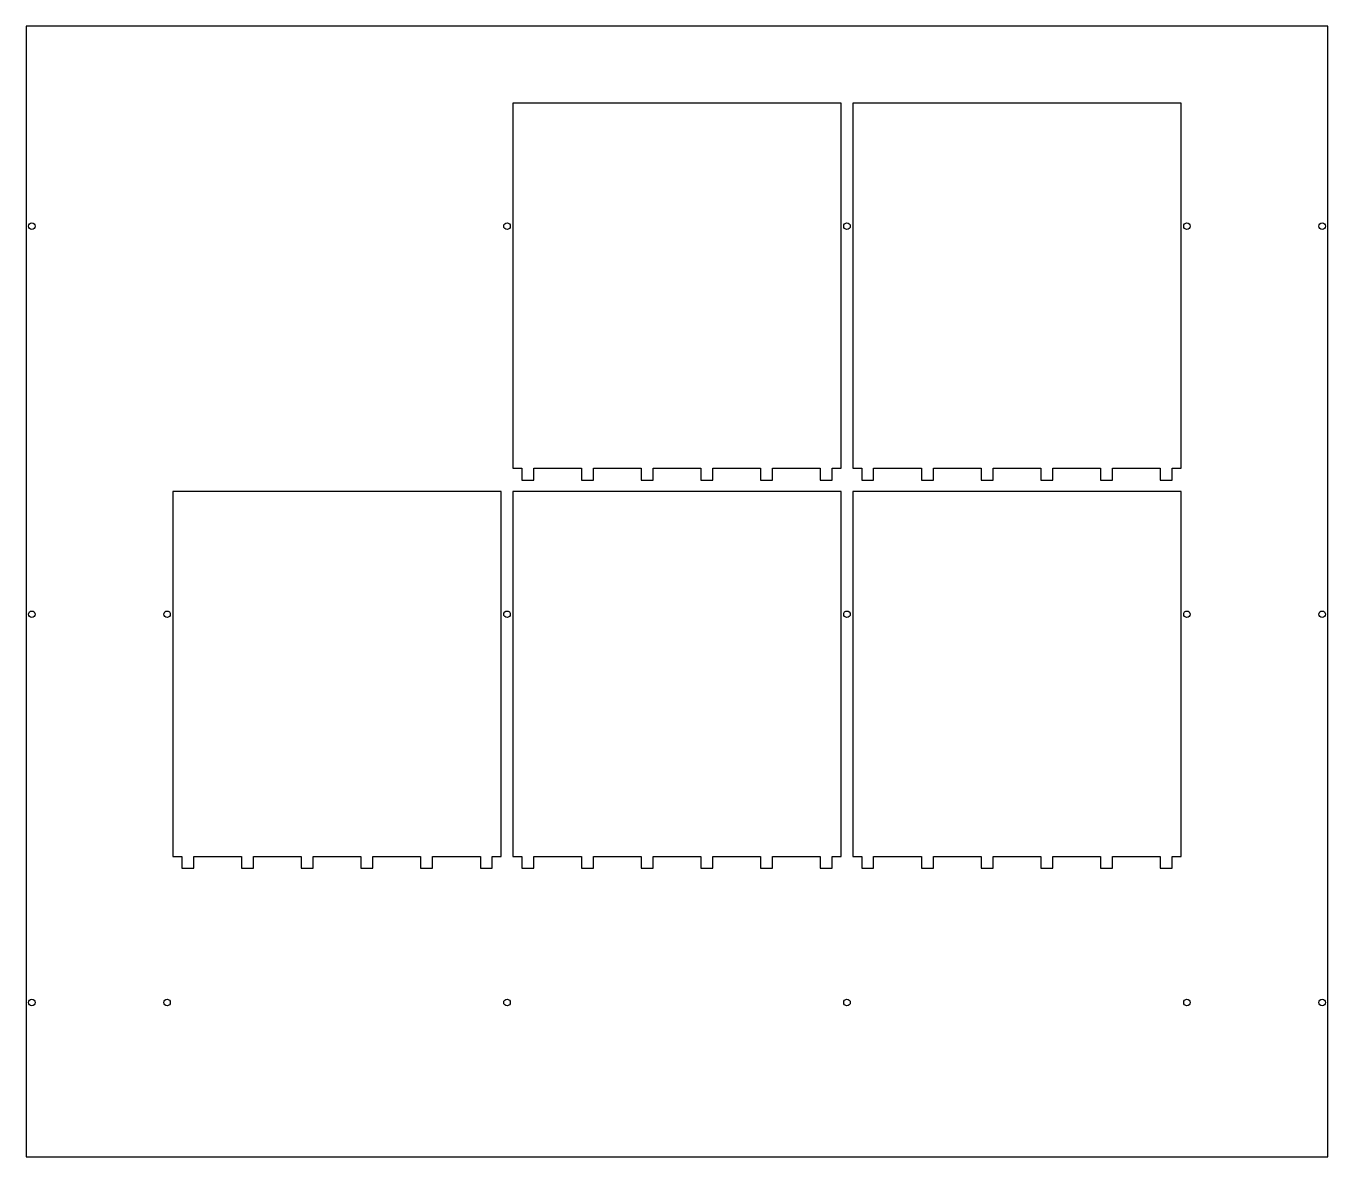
# Model space of a CAD drawing. Header units: millimetres. Extents: x 0 to 674, y 0 to 586.
import ezdxf

# ---------------------------------------------------------------- set-up
doc = ezdxf.new("R2010")
doc.units = ezdxf.units.MM

msp = doc.modelspace()

# ---------------------------------------------------------------- linework, layer by layer
at = {"color": 7, "linetype": 'Continuous', "lineweight": 25}
for p, q in [((674, 585.6), (0, 585.6)), ((0, 585.6), (0, 0)), ((674, 0), (674, 585.6)), ((252, 545.6), (252, 356.6)), ((422, 545.6), (252, 545.6)), ((422, 356.6), (422, 545.6)), ((428, 545.6), (428, 356.6)), ((598, 545.6), (428, 545.6)), ((598, 356.6), (598, 545.6)), ((252, 356.6), (256.65, 356.6)), ((256.65, 356.6), (256.65, 350.52)), ((256.65, 350.52), (262.8, 350.52)), ((262.8, 356.6), (287.56, 356.6)), ((262.8, 350.52), (262.8, 356.6)), ((287.56, 356.6), (287.56, 350.52)), ((287.56, 350.52), (293.71, 350.52)), ((293.71, 356.6), (318.47, 356.6)), ((293.71, 350.52), (293.71, 356.6)), ((318.47, 356.6), (318.47, 350.52)), ((318.47, 350.52), (324.62, 350.52)), ((324.62, 356.6), (349.38, 356.6)), ((324.62, 350.52), (324.62, 356.6)), ((349.38, 356.6), (349.38, 350.52)), ((349.38, 350.52), (355.53, 350.52)), ((355.53, 356.6), (380.29, 356.6)), ((355.53, 350.52), (355.53, 356.6)), ((380.29, 356.6), (380.29, 350.52)), ((380.29, 350.52), (386.44, 350.52)), ((386.44, 356.6), (411.2, 356.6)), ((386.44, 350.52), (386.44, 356.6)), ((411.2, 356.6), (411.2, 350.52)), ((411.2, 350.52), (417.35, 350.52)), ((417.35, 356.6), (422, 356.6)), ((417.35, 350.52), (417.35, 356.6)), ((428, 356.6), (432.65, 356.6)), ((432.65, 356.6), (432.65, 350.52)), ((432.65, 350.52), (438.8, 350.52)), ((438.8, 356.6), (463.56, 356.6)), ((438.8, 350.52), (438.8, 356.6)), ((463.56, 356.6), (463.56, 350.52)), ((463.56, 350.52), (469.71, 350.52)), ((469.71, 356.6), (494.47, 356.6)), ((469.71, 350.52), (469.71, 356.6)), ((494.47, 356.6), (494.47, 350.52)), ((494.47, 350.52), (500.62, 350.52)), ((500.62, 356.6), (525.38, 356.6)), ((500.62, 350.52), (500.62, 356.6)), ((525.38, 356.6), (525.38, 350.52)), ((525.38, 350.52), (531.53, 350.52)), ((531.53, 356.6), (556.29, 356.6)), ((531.53, 350.52), (531.53, 356.6)), ((556.29, 356.6), (556.29, 350.52)), ((556.29, 350.52), (562.44, 350.52)), ((562.44, 356.6), (587.2, 356.6)), ((562.44, 350.52), (562.44, 356.6)), ((587.2, 356.6), (587.2, 350.52)), ((587.2, 350.52), (593.35, 350.52)), ((593.35, 356.6), (598, 356.6)), ((593.35, 350.52), (593.35, 356.6)), ((76, 344.6), (76, 155.6)), ((246, 344.6), (76, 344.6)), ((246, 155.6), (246, 344.6)), ((252, 344.6), (252, 155.6)), ((422, 344.6), (252, 344.6)), ((422, 155.6), (422, 344.6)), ((428, 344.6), (428, 155.6)), ((598, 344.6), (428, 344.6)), ((598, 155.6), (598, 344.6)), ((76, 155.6), (80.65, 155.6)), ((80.65, 155.6), (80.65, 149.53)), ((86.8, 155.6), (111.56, 155.6)), ((86.8, 149.53), (86.8, 155.6)), ((111.56, 155.6), (111.56, 149.53)), ((117.71, 155.6), (142.47, 155.6)), ((117.71, 149.53), (117.71, 155.6)), ((142.47, 155.6), (142.47, 149.53)), ((148.62, 155.6), (173.38, 155.6)), ((148.62, 149.53), (148.62, 155.6)), ((173.38, 155.6), (173.38, 149.53)), ((179.53, 155.6), (204.29, 155.6)), ((179.53, 149.53), (179.53, 155.6)), ((204.29, 155.6), (204.29, 149.53)), ((210.44, 155.6), (235.2, 155.6)), ((210.44, 149.53), (210.44, 155.6)), ((235.2, 155.6), (235.2, 149.53)), ((241.35, 155.6), (246, 155.6)), ((241.35, 149.53), (241.35, 155.6)), ((252, 155.6), (256.65, 155.6)), ((256.65, 155.6), (256.65, 149.53)), ((262.8, 155.6), (287.56, 155.6)), ((262.8, 149.53), (262.8, 155.6)), ((287.56, 155.6), (287.56, 149.53)), ((293.71, 155.6), (318.47, 155.6)), ((293.71, 149.53), (293.71, 155.6)), ((318.47, 155.6), (318.47, 149.53)), ((324.62, 155.6), (349.38, 155.6)), ((324.62, 149.53), (324.62, 155.6)), ((349.38, 155.6), (349.38, 149.53)), ((355.53, 155.6), (380.29, 155.6)), ((355.53, 149.53), (355.53, 155.6)), ((380.29, 155.6), (380.29, 149.53)), ((386.44, 155.6), (411.2, 155.6)), ((386.44, 149.53), (386.44, 155.6)), ((411.2, 155.6), (411.2, 149.53)), ((417.35, 155.6), (422, 155.6)), ((417.35, 149.53), (417.35, 155.6)), ((428, 155.6), (432.65, 155.6)), ((432.65, 155.6), (432.65, 149.53)), ((438.8, 155.6), (463.56, 155.6)), ((438.8, 149.53), (438.8, 155.6)), ((463.56, 155.6), (463.56, 149.53)), ((469.71, 155.6), (494.47, 155.6)), ((469.71, 149.53), (469.71, 155.6)), ((494.47, 155.6), (494.47, 149.53)), ((500.62, 155.6), (525.38, 155.6)), ((500.62, 149.53), (500.62, 155.6)), ((525.38, 155.6), (525.38, 149.53)), ((531.53, 155.6), (556.29, 155.6)), ((531.53, 149.53), (531.53, 155.6)), ((556.29, 155.6), (556.29, 149.53)), ((562.44, 155.6), (587.2, 155.6)), ((562.44, 149.53), (562.44, 155.6)), ((587.2, 155.6), (587.2, 149.53)), ((593.35, 155.6), (598, 155.6)), ((593.35, 149.53), (593.35, 155.6)), ((80.65, 149.53), (86.8, 149.53)), ((111.56, 149.53), (117.71, 149.53)), ((142.47, 149.53), (148.62, 149.53)), ((173.38, 149.53), (179.53, 149.53)), ((204.29, 149.53), (210.44, 149.53)), ((235.2, 149.53), (241.35, 149.53)), ((256.65, 149.53), (262.8, 149.53)), ((287.56, 149.53), (293.71, 149.53)), ((318.47, 149.53), (324.62, 149.53)), ((349.38, 149.53), (355.53, 149.53)), ((380.29, 149.53), (386.44, 149.53)), ((411.2, 149.53), (417.35, 149.53)), ((432.65, 149.53), (438.8, 149.53)), ((463.56, 149.53), (469.71, 149.53)), ((494.47, 149.53), (500.62, 149.53)), ((525.38, 149.53), (531.53, 149.53)), ((556.29, 149.53), (562.44, 149.53)), ((587.2, 149.53), (593.35, 149.53)), ((0, 0), (674, 0))]:
    msp.add_line(p, q, dxfattribs=at)
for centre in [(3, 482), (249, 482), (425, 482), (601, 482), (671, 482), (3, 281), (73, 281), (249, 281), (425, 281), (601, 281), (671, 281), (3, 80), (73, 80), (249, 80), (425, 80), (601, 80), (671, 80)]:
    msp.add_circle(centre, 1.7, dxfattribs=at)

doc.saveas('drawing.dxf')
